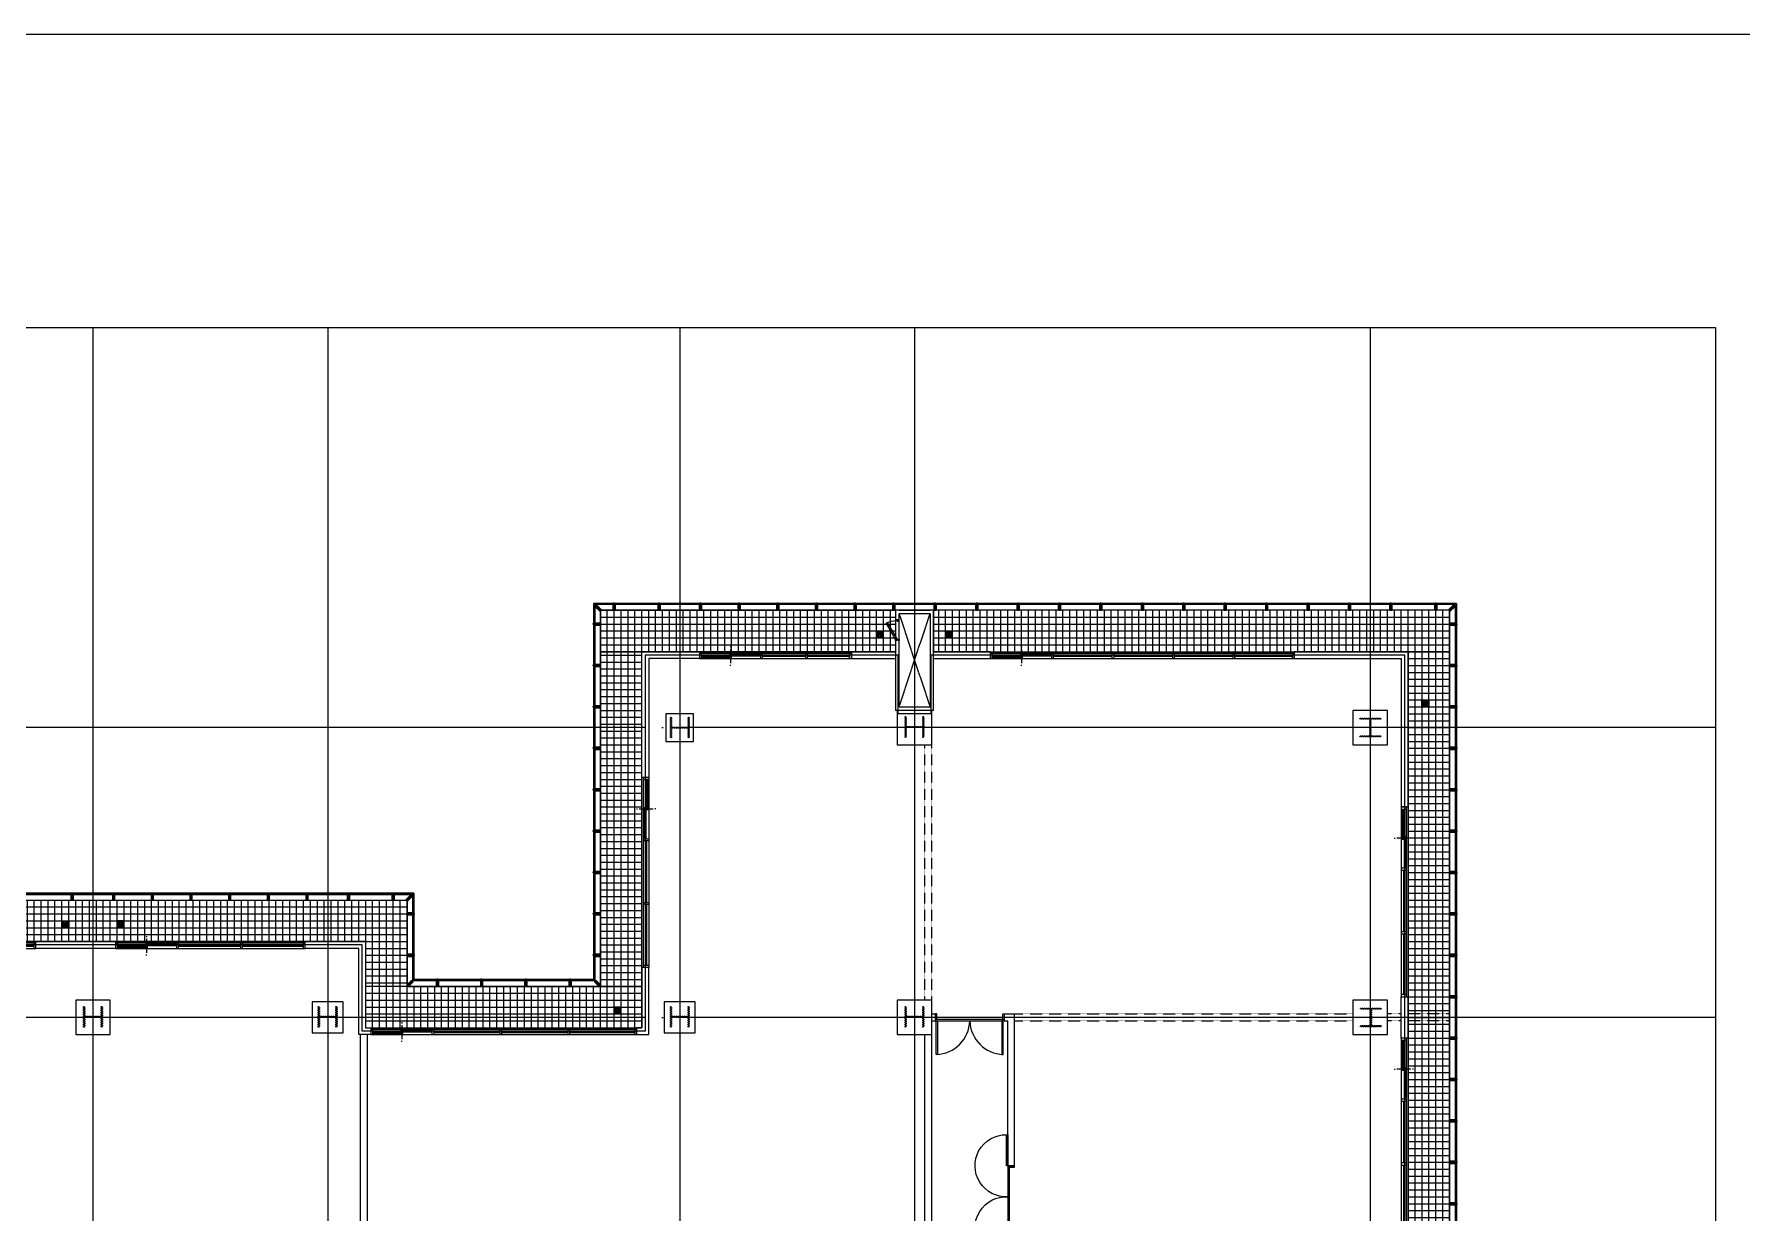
# Model space of a CAD drawing. Header units: millimetres. Extents: x 0 to 252000, y 0 to 178200.
# Drawn here: x 175482 to 224951, y 101738 to 135903 of the extents above; entities that cross this region are included whole.
import ezdxf

# ---------------------------------------------------------------- set-up
doc = ezdxf.new("R2010")
doc.units = ezdxf.units.MM
for name, pattern in [('CEN', [62, 60, -1, 0, -1]), ('CONTINOUS', [0]), ('HID', [3.2, 2, -1.2]), ('HIDDEN', [2, 1, -1])]:
    doc.linetypes.add(name, pattern=pattern)
doc.layers.get('Defpoints').update_dxf_attribs({"color": 181})
for name, color, linetype in [('000_SRC', 7, 'HIDDEN'), ('01 CEN', 1, 'CEN'), ('02 COL', 2, 'Continuous'), ('04.Hat', 5, 'Continuous'), ('06 DOOR', 6, 'Continuous'), ('08 FURN', 8, 'HIDDEN'), ('A-공장전용', 3, 'Continuous'), ('DOOR', 4, 'Continuous'), ('E1', 5, 'Continuous'), ('ele-w', 4, 'Continuous'), ('GLAZ-BAR', 7, 'Continuous'), ('HAT', 5, 'Continuous'), ('HID', 4, 'HID'), ('S- 주동 코어', 7, 'CONTINOUS'), ('VOID', 8, 'CEN'), ('Wall-P', 4, 'Continuous'), ('WID', 4, 'Continuous'), ('WID-F', 4, 'Continuous'), ('WIN', 9, 'Continuous'), ('win5', 5, 'Continuous'), ('면적(yoon)', 90, 'Continuous')]:
    doc.layers.add(name, color=color, linetype=linetype)

# ---------------------------------------------------------------- blocks, each defined once
blk = doc.blocks.new('A$C716E1D6D')
at = {"layer": 'WID', "color": 8}
for p, q in [((900, 200), (2700, 200)), ((930, 155), (2670, 155))]:
    blk.add_line(p, q, dxfattribs=at)
at = {"layer": 'WID', "color": 6}
for points in [[(0, 200), (900, 200), (900, 240), (0, 240)], [(900, 200), (930, 200), (930, 155), (945, 155), (945, 0), (900, 0)], [(2700, 200), (2670, 200), (2670, 155), (2655, 155), (2655, 0), (2700, 0)], [(3600, 200), (2700, 200), (2700, 240), (3600, 240)]]:
    blk.add_lwpolyline(points, close=True, dxfattribs=at)
at = {"layer": 'WID', "color": 5}
for centre, start, end in [((901, 247), 357.0179, 180.436), ((2699, 247), 359.564, 182.9821)]:
    blk.add_arc(centre, 901, start, end, dxfattribs=at)
blk = doc.blocks.new('SWD1800_W200')
at = {"layer": 'WID', "color": 8}
blk.add_line((-300, 200), (2100, 200), dxfattribs=at)
at = {"layer": '면적(yoon)'}
blk.add_blockref('A$C716E1D6D', (-900, 0), dxfattribs=at)
blk = doc.blocks.new('SRC^^')
at = {"layer": '000_SRC'}
for points in [[(3754990, -6957081), (3755022, -6957081), (3755022, -6957367), (3755501, -6957367), (3755501, -6957081), (3755533, -6957081), (3755533, -6957685), (3755501, -6957685), (3755501, -6957399), (3755022, -6957399), (3755022, -6957685), (3754990, -6957685)], [(3761790, -6957065), (3761822, -6957065), (3761822, -6957351), (3762301, -6957351), (3762301, -6957065), (3762333, -6957065), (3762333, -6957669), (3762301, -6957669), (3762301, -6957383), (3761822, -6957383), (3761822, -6957669), (3761790, -6957669)], [(3774960, -6957655), (3774960, -6957623), (3775246, -6957623), (3775246, -6957144), (3774960, -6957144), (3774960, -6957112), (3775564, -6957112), (3775564, -6957144), (3775278, -6957144), (3775278, -6957623), (3775564, -6957623), (3775564, -6957655)], [(3737990, -6965465), (3738022, -6965465), (3738022, -6965751), (3738501, -6965751), (3738501, -6965465), (3738533, -6965465), (3738533, -6966069), (3738501, -6966069), (3738501, -6965783), (3738022, -6965783), (3738022, -6966069), (3737990, -6966069)], [(3744790, -6965465), (3744822, -6965465), (3744822, -6965751), (3745301, -6965751), (3745301, -6965465), (3745333, -6965465), (3745333, -6966069), (3745301, -6966069), (3745301, -6965783), (3744822, -6965783), (3744822, -6966069), (3744790, -6966069)], [(3754990, -6965465), (3755022, -6965465), (3755022, -6965751), (3755501, -6965751), (3755501, -6965465), (3755533, -6965465), (3755533, -6966069), (3755501, -6966069), (3755501, -6965783), (3755022, -6965783), (3755022, -6966069), (3754990, -6966069)], [(3761790, -6965465), (3761822, -6965465), (3761822, -6965751), (3762301, -6965751), (3762301, -6965465), (3762333, -6965465), (3762333, -6966069), (3762301, -6966069), (3762301, -6965783), (3761822, -6965783), (3761822, -6966069), (3761790, -6966069)], [(3774976, -6966055), (3774976, -6966023), (3775262, -6966023), (3775262, -6965544), (3774976, -6965544), (3774976, -6965512), (3775580, -6965512), (3775580, -6965544), (3775294, -6965544), (3775294, -6966023), (3775580, -6966023), (3775580, -6966055)]]:
    blk.add_hatch(color=7, dxfattribs=at).paths.add_polyline_path(points)
for p, q in [((3738262, -6965803), (3738262, -6965763)), ((3745062, -6965803), (3745062, -6965763)), ((3755262, -6965803), (3755262, -6965763))]:
    blk.add_line(p, q, dxfattribs=at)
for points in [[(3754990, -6957081), (3755022, -6957081), (3755022, -6957367), (3755501, -6957367), (3755501, -6957081), (3755533, -6957081), (3755533, -6957685), (3755501, -6957685), (3755501, -6957399), (3755022, -6957399), (3755022, -6957685), (3754990, -6957685), (3754990, -6957081)], [(3761790, -6957065), (3761822, -6957065), (3761822, -6957351), (3762301, -6957351), (3762301, -6957065), (3762333, -6957065), (3762333, -6957669), (3762301, -6957669), (3762301, -6957383), (3761822, -6957383), (3761822, -6957669), (3761790, -6957669), (3761790, -6957065)], [(3774960, -6957655), (3774960, -6957623), (3775246, -6957623), (3775246, -6957144), (3774960, -6957144), (3774960, -6957112), (3775564, -6957112), (3775564, -6957144), (3775278, -6957144), (3775278, -6957623), (3775564, -6957623), (3775564, -6957655), (3774960, -6957655)], [(3737990, -6965465), (3738022, -6965465), (3738022, -6965751), (3738501, -6965751), (3738501, -6965465), (3738533, -6965465), (3738533, -6966069), (3738501, -6966069), (3738501, -6965783), (3738022, -6965783), (3738022, -6966069), (3737990, -6966069), (3737990, -6965465)], [(3744790, -6965465), (3744822, -6965465), (3744822, -6965751), (3745301, -6965751), (3745301, -6965465), (3745333, -6965465), (3745333, -6966069), (3745301, -6966069), (3745301, -6965783), (3744822, -6965783), (3744822, -6966069), (3744790, -6966069), (3744790, -6965465)], [(3754990, -6965465), (3755022, -6965465), (3755022, -6965751), (3755501, -6965751), (3755501, -6965465), (3755533, -6965465), (3755533, -6966069), (3755501, -6966069), (3755501, -6965783), (3755022, -6965783), (3755022, -6966069), (3754990, -6966069), (3754990, -6965465)], [(3761790, -6965465), (3761822, -6965465), (3761822, -6965751), (3762301, -6965751), (3762301, -6965465), (3762333, -6965465), (3762333, -6966069), (3762301, -6966069), (3762301, -6965783), (3761822, -6965783), (3761822, -6966069), (3761790, -6966069), (3761790, -6965465)], [(3774976, -6966055), (3774976, -6966023), (3775262, -6966023), (3775262, -6965544), (3774976, -6965544), (3774976, -6965512), (3775580, -6965512), (3775580, -6965544), (3775294, -6965544), (3775294, -6966023), (3775580, -6966023), (3775580, -6966055), (3774976, -6966055)]]:
    blk.add_lwpolyline(points, dxfattribs=at)
blk = doc.blocks.new('13F-SRC3')
at = {"layer": '02 COL', "color": 0}
blk.add_lwpolyline([(500, 500), (-500, 500), (-500, -500), (500, -500)], close=True, dxfattribs=at)
blk = doc.blocks.new('13F-SRC5')
at = {"layer": '02 COL', "color": 0}
blk.add_lwpolyline([(450, 450), (-450, 450), (-450, -450), (450, -450)], close=True, dxfattribs=at)
blk = doc.blocks.new('13F-SRC2')
at = {"layer": '02 COL', "color": 0}
blk.add_lwpolyline([(500, 500), (-500, 500), (-500, -500), (500, -500)], close=True, dxfattribs=at)
blk = doc.blocks.new('13F-SRC4')
at = {"layer": '02 COL'}
blk.add_lwpolyline([(400, 400), (-400, 400), (-400, -400), (400, -400)], close=True, dxfattribs=at)
blk = doc.blocks.new('13F-SRC1')
at = {"layer": '02 COL'}
blk.add_lwpolyline([(500, 500), (-500, 500), (-500, -500), (500, -500)], close=True, dxfattribs=at)
blk = doc.blocks.new('13F-SRC1A')
at = {"layer": '02 COL', "color": 0}
blk.add_lwpolyline([(500, 500), (-500, 500), (-500, -500), (500, -500)], close=True, dxfattribs=at)
blk = doc.blocks.new('AWB-3')
at = {"layer": 'WID'}
for points in [[(-37, -77), (-39, -79), (-38, -80), (-34, -76), (-53, -58, -0.414214), (-53, -55), (-31, -33, 0.414214), (-31, -31, 0.414214), (-33, -31), (-55, -53, -0.414214), (-58, -53), (-76, -34), (-193, -151), (-151, -193), (-149, -192), (-154, -186), (-154, -184), (-157, -184), (-163, -177, -0.414214), (-163, -176), (-158, -171, 0.414214), (-158, -170), (-161, -167), (-162, -168), (-161, -170), (-166, -175), (-175, -166), (-170, -161), (-168, -162), (-167, -161), (-170, -158, 0.414214), (-171, -158), (-176, -163, -0.414214), (-177, -163), (-189, -151, -0.414214), (-189, -150), (-77, -37, -0.414214), (-76, -37), (-64, -49, -0.414214), (-64, -51), (-71, -58, 0.414214), (-71, -60), (-68, -62), (-67, -61), (-69, -59), (-61, -52), (-52, -61), (-59, -69), (-61, -67), (-62, -68), (-60, -71, 0.414214), (-58, -71), (-51, -64, -0.414214), (-49, -64), (-43, -70, -0.414214), (-43, -71), (-45, -73), (-45, -75), (-43, -75), (-41, -73, -0.414214), (-40, -73), (-37, -76, -0.414214)], [(-149, -192), (-38, -80), (-43, -75), (-45, -75), (-45, -73), (-55, -68), (-57, -70, 0.414214), (-57, -71, 0.414214), (-56, -71), (-55, -69), (-46, -73), (-46, -76), (-43, -76), (-40, -79, -0.414214), (-40, -80), (-149, -189, -0.414214), (-150, -189), (-153, -186), (-153, -183), (-156, -183), (-160, -175), (-159, -173, 0.414214), (-159, -173), (-159, -173, 0.414214), (-159, -173), (-161, -174), (-157, -184), (-154, -184), (-154, -186)]]:
    blk.add_lwpolyline(points, format="xyb", close=True, dxfattribs=at)
blk.add_lwpolyline([(-76, -34), (-193, -151), (-151, -193), (-34, -76)], dxfattribs=at)
at = {"layer": 'WIN', "color": 8}
for p, q in [((-180, -180), (-13, -13)), ((-53, -25), (-48, -21)), ((-45, -33), (-53, -25)), ((-35, -33), (-53, -42)), ((-53, -41), (-52, -41)), ((-52, -25), (-48, -21)), ((-50, -27), (-52, -25)), ((-52, -41), (-45, -34)), ((-50, -23), (-50, -23)), ((-50, -27), (-47, -28)), ((-50, -27), (-47, -28)), ((-47, -23), (-48, -21)), ((-41, -29), (-48, -21)), ((-48, -46), (-39, -29)), ((-47, -23), (-46, -26)), ((-47, -28), (-45, -26)), ((-47, -28), (-46, -26)), ((-46, -23), (-45, -26)), ((-46, -48), (-29, -39)), ((-45, -34), (-45, -33)), ((-33, -35), (-42, -53)), ((-41, -29), (-39, -29)), ((-41, -52), (-34, -45)), ((-41, -53), (-41, -52)), ((-39, -29), (-36, -26)), ((-36, -24), (-36, -26)), ((-34, -45), (-33, -45)), ((-33, -45), (-25, -53)), ((-29, -39), (-26, -36)), ((-29, -41), (-29, -39)), ((-29, -41), (-21, -48)), ((-28, -47), (-26, -45)), ((-28, -47), (-26, -46)), ((-27, -50), (-28, -47)), ((-27, -50), (-28, -47)), ((-27, -50), (-25, -52)), ((-24, -36), (-26, -36)), ((-23, -46), (-26, -45)), ((-23, -47), (-26, -46)), ((-25, -52), (-21, -48)), ((-25, -53), (-21, -48)), ((-23, -47), (-21, -48)), ((-23, -50), (-23, -50))]:
    blk.add_line(p, q, dxfattribs=at)
at = {"layer": 'WIN'}
for p, q in [((-53, -41), (-64, -31)), ((-36, -24), (-47, -14)), ((-41, -53), (-31, -64)), ((-24, -36), (-14, -47))]:
    blk.add_line(p, q, dxfattribs=at)
at = {"layer": 'WIN', "color": 8}
for points in [[(-64, -31), (-71, -39), (-61, -49), (-53, -41)], [(-48, -46), (-35, -33), (-39, -29), (-53, -42)], [(-31, -64), (-39, -71), (-49, -61), (-41, -53)], [(-46, -48), (-33, -35), (-29, -39), (-42, -53)]]:
    blk.add_lwpolyline(points, close=True, dxfattribs=at)
for centre, radius, start, end in [((-87, -19), 18.5, 305.9828, 340.9839), ((-37, -37), 8.5, 106.9275, 163.0725), ((-5, -5), 36.6, 211.5803, 238.4197), ((-37, -37), 8.5, 286.9275, 343.0725), ((-19, -87), 18.5, 109.0161, 144.0172)]:
    blk.add_arc(centre, radius, start, end, dxfattribs=at)
blk = doc.blocks.new('AWB-1')
at = {"layer": 'WID'}
for points in [[(-28, 38), (-28, 40), (-30, 40), (-30, 35), (-4, 35, -0.414214), (-2, 33), (-2, 2, 0.414214), (0, 1, 0.414214), (2, 2), (2, 33, -0.414214), (4, 35), (30, 35), (30, 200), (-30, 200), (-30, 198), (-23, 198), (-21, 196), (-20, 198), (-10, 198, -0.414214), (-9, 197), (-9, 190, 0.414214), (-8, 189), (-4, 189), (-4, 191), (-7, 191), (-7, 198), (7, 198), (7, 191), (4, 191), (4, 189), (8, 189, 0.414214), (9, 190), (9, 197, -0.414214), (10, 198), (27, 198, -0.414214), (28, 197), (28, 38, -0.414214), (27, 37), (10, 37, -0.414214), (9, 38), (9, 49, 0.414214), (8, 50), (4, 50), (4, 48), (7, 48), (7, 37), (-7, 37), (-7, 48), (-4, 48), (-4, 50), (-8, 50, 0.414214), (-9, 49), (-9, 38, -0.414214), (-10, 37), (-19, 37, -0.414214), (-20, 38), (-20, 40), (-21, 42), (-23, 40), (-23, 38, -0.414214), (-24, 37), (-27, 37, -0.414214)], [(-30, 198), (-30, 40), (-23, 40), (-21, 42), (-20, 40), (-10, 44), (-10, 47, 0.414214), (-10, 47, 0.414214), (-11, 47), (-11, 45), (-19, 42), (-21, 43), (-23, 41), (-28, 41, -0.414214), (-29, 42), (-29, 196, -0.414214), (-28, 197), (-23, 197), (-21, 195), (-19, 197), (-11, 194), (-11, 192, 0.414214), (-10, 191), (-10, 191, 0.414214), (-10, 192), (-10, 194), (-20, 198), (-21, 196), (-23, 198)]]:
    blk.add_lwpolyline(points, format="xyb", close=True, dxfattribs=at)
blk.add_lwpolyline([(30, 35), (30, 200), (-30, 200), (-30, 35)], dxfattribs=at)
at = {"layer": 'WIN'}
for p, q in [((-8, 24), (-23, 24)), ((8, 24), (23, 24)), ((-8, 0), (-23, 0)), ((8, 0), (23, 0))]:
    blk.add_line(p, q, dxfattribs=at)
at = {"layer": 'WIN', "color": 8}
for p, q in [((-20, 12), (-20, 6)), ((-8, 12), (-20, 12)), ((-20, 9), (-19, 9)), ((-8, 6), (-20, 6)), ((-17, 11), (-19, 11)), ((-19, 11), (-19, 6)), ((-17, 6), (-19, 6)), ((-17, 11), (-14, 10)), ((-17, 6), (-14, 8)), ((-16, 12), (-14, 10)), ((-16, 6), (-14, 7)), ((-14, 10), (-14, 7)), ((-14, 10), (-14, 8)), ((-8, 24), (-8, 23)), ((-2, 24), (-8, 5)), ((-8, 23), (-8, 13)), ((-8, 13), (-8, 12)), ((-8, 6), (-8, 5)), ((-8, 5), (-8, 1)), ((-8, 0), (-8, 1)), ((-2, 5), (-8, 24)), ((0, 211), (0, -24)), ((2, 5), (7, 24)), ((2, 24), (7, 5)), ((8, 24), (7, 23)), ((7, 23), (7, 13)), ((7, 13), (8, 12)), ((8, 12), (20, 12)), ((8, 6), (7, 5)), ((8, 6), (20, 6)), ((7, 5), (7, 1)), ((8, 0), (7, 1)), ((16, 12), (14, 10)), ((17, 11), (14, 10)), ((14, 10), (14, 7)), ((14, 10), (14, 8)), ((17, 6), (14, 8)), ((16, 6), (14, 7)), ((17, 11), (19, 11)), ((17, 6), (19, 6)), ((19, 11), (19, 6)), ((20, 9), (19, 9)), ((20, 12), (20, 6))]:
    blk.add_line(p, q, dxfattribs=at)
for points in [[(-23, 24), (-23, 35), (-8, 35), (-8, 24)], [(-2, 24), (-2, 5), (-8, 5), (-8, 24)], [(2, 24), (2, 5), (7, 5), (7, 24)], [(23, 24), (23, 35), (8, 35), (8, 24)]]:
    blk.add_lwpolyline(points, close=True, dxfattribs=at)
for centre, radius, start, end in [((-48, 32), 18.5, 334.0161, 9.0172), ((0, 9), 8.5, 151.9275, 208.0725), ((0, -36), 36.6, 76.5803, 103.4197), ((0, 9), 8.5, 331.9275, 28.0725), ((48, 32), 18.5, 170.9828, 205.9839)]:
    blk.add_arc(centre, radius, start, end, dxfattribs=at)
blk = doc.blocks.new('AWB-2')
at = {"layer": 'WID'}
for points in [[(66, 105), (67, 107), (66, 108), (62, 105), (81, 86, -0.414214), (81, 83), (59, 61, 0.414214), (59, 59, 0.414214), (61, 59), (83, 81, -0.414214), (86, 81), (105, 62), (221, 179), (179, 221), (177, 220), (183, 214), (183, 212), (185, 212), (192, 206, -0.414214), (192, 204), (187, 199, 0.414214), (187, 198), (189, 195), (191, 197), (189, 198), (194, 203), (203, 194), (198, 189), (197, 191), (195, 189), (198, 187, 0.414214), (199, 187), (204, 192, -0.414214), (206, 192), (218, 179, -0.414214), (218, 178), (105, 66, -0.414214), (104, 66), (92, 78, -0.414214), (92, 79), (99, 87, 0.414214), (99, 88), (97, 91), (95, 89), (97, 87), (90, 80), (80, 90), (87, 97), (89, 95), (91, 97), (88, 99, 0.414214), (87, 99), (79, 92, -0.414214), (78, 92), (72, 98, -0.414214), (72, 99), (73, 101), (73, 103), (71, 103), (70, 101, -0.414214), (68, 101), (66, 104, -0.414214)], [(177, 220), (66, 108), (71, 103), (73, 103), (73, 101), (83, 97), (85, 98, 0.414214), (85, 99, 0.414214), (84, 99), (83, 98), (74, 102), (74, 104), (72, 104), (68, 108, -0.414214), (68, 108), (177, 218, -0.414214), (178, 218), (182, 214), (182, 211), (184, 211), (188, 203), (187, 202, 0.414214), (187, 201), (187, 201, 0.414214), (188, 201), (189, 203), (185, 212), (183, 212), (183, 214)]]:
    blk.add_lwpolyline(points, format="xyb", close=True, dxfattribs=at)
blk.add_lwpolyline([(105, 62), (221, 179), (179, 221), (62, 105)], dxfattribs=at)
at = {"layer": 'WIN', "color": 8}
for p, q in [((208, 208), (41, 41)), ((53, 81), (49, 77)), ((57, 69), (49, 77)), ((53, 80), (50, 77)), ((51, 75), (50, 77)), ((51, 79), (52, 78)), ((51, 75), (54, 74)), ((51, 74), (54, 73)), ((61, 73), (53, 81)), ((55, 78), (53, 80)), ((53, 65), (54, 65)), ((56, 76), (54, 73)), ((56, 76), (54, 74)), ((57, 67), (54, 65)), ((55, 79), (56, 76)), ((55, 78), (56, 76)), ((74, 77), (57, 67)), ((57, 69), (57, 67)), ((61, 63), (70, 81)), ((62, 73), (61, 73)), ((70, 80), (62, 73)), ((63, 61), (81, 70)), ((67, 57), (65, 54)), ((65, 53), (65, 54)), ((77, 74), (67, 57)), ((69, 57), (67, 57)), ((69, 57), (77, 49)), ((70, 82), (70, 80)), ((80, 70), (73, 62)), ((73, 62), (73, 61)), ((73, 61), (81, 53)), ((76, 56), (73, 54)), ((74, 51), (73, 54)), ((76, 56), (74, 54)), ((75, 51), (74, 54)), ((75, 51), (77, 50)), ((79, 55), (76, 56)), ((78, 55), (76, 56)), ((80, 53), (77, 50)), ((81, 53), (77, 49)), ((78, 55), (80, 53)), ((79, 51), (78, 52)), ((82, 70), (80, 70))]:
    blk.add_line(p, q, dxfattribs=at)
at = {"layer": 'WIN'}
for p, q in [((53, 65), (42, 75)), ((70, 82), (59, 92)), ((65, 53), (75, 42)), ((82, 70), (92, 59))]:
    blk.add_line(p, q, dxfattribs=at)
at = {"layer": 'WIN', "color": 8}
for points in [[(75, 77), (61, 63), (57, 67), (70, 81)], [(59, 92), (67, 100), (77, 89), (70, 82)], [(77, 75), (63, 61), (67, 57), (81, 70)], [(92, 59), (100, 67), (89, 77), (82, 70)]]:
    blk.add_lwpolyline(points, close=True, dxfattribs=at)
for centre, radius, start, end in [((47, 115), 18.5, 289.0161, 324.0172), ((33, 33), 36.6, 31.5803, 58.4197), ((65, 65), 8.5, 106.9275, 163.0725), ((65, 65), 8.5, 286.9275, 343.0725), ((115, 47), 18.5, 125.9828, 160.9839)]:
    blk.add_arc(centre, radius, start, end, dxfattribs=at)
blk = doc.blocks.new('A$C513D03CD')
at = {"layer": 'GLAZ-BAR'}
for p, q in [((0, 566), (0, 536)), ((0, 80), (0, 486)), ((0, 0), (0, 30))]:
    blk.add_line(p, q, dxfattribs=at)
blk = doc.blocks.new('AD-5500')
at = {"layer": 'WID', "color": 9}
for p, q in [((5440, 150), (60, 150)), ((60, 0), (5440, 0))]:
    blk.add_line(p, q, dxfattribs=at)
at = {"layer": 'WID'}
for p, q in [((60, 70), (870, 70)), ((60, 43), (870, 43)), ((60, 27), (870, 27)), ((930, 80), (870, 80)), ((930, 70), (870, 70)), ((930, 123), (1770, 123)), ((930, 107), (1770, 107)), ((930, 80), (1770, 80)), ((1830, 83), (3620, 83)), ((1830, 67), (3620, 67)), ((3680, 83), (5440, 83)), ((3680, 67), (5440, 67))]:
    blk.add_line(p, q, dxfattribs=at)
for points in [[(0, 0), (60, 0), (60, 150), (0, 150)], [(1770, 0), (1830, 0), (1830, 150), (1770, 150)], [(3620, 0), (3680, 0), (3680, 150), (3620, 150)], [(5440, 0), (5500, 0), (5500, 150), (5440, 150)]]:
    blk.add_lwpolyline(points, close=True, dxfattribs=at)
for points in [[(930, 80), (930, 150), (870, 150), (870, 80)], [(870, 70), (870, 0), (930, 0), (930, 70)]]:
    blk.add_lwpolyline(points, dxfattribs=at)
at = {"layer": 'GLAZ-BAR', "rotation": 180}
blk.add_blockref('A$C513D03CD', (900, 358), dxfattribs=at)
blk = doc.blocks.new('AD-7700')
at = {"layer": 'WID', "color": 9}
for p, q in [((7640, 150), (60, 150)), ((60, 0), (7640, 0))]:
    blk.add_line(p, q, dxfattribs=at)
at = {"layer": 'WID'}
for p, q in [((60, 70), (870, 70)), ((60, 43), (870, 43)), ((60, 27), (870, 27)), ((930, 80), (870, 80)), ((930, 70), (870, 70)), ((930, 123), (1770, 123)), ((930, 107), (1770, 107)), ((930, 80), (1770, 80)), ((1830, 83), (3737, 83)), ((1830, 67), (3737, 67)), ((3797, 83), (5703, 83)), ((3797, 67), (5703, 67)), ((5763, 83), (7640, 83)), ((5763, 67), (7640, 67))]:
    blk.add_line(p, q, dxfattribs=at)
for points in [[(0, 0), (60, 0), (60, 150), (0, 150)], [(1770, 0), (1830, 0), (1830, 150), (1770, 150)], [(3737, 0), (3797, 0), (3797, 150), (3737, 150)], [(5703, 0), (5763, 0), (5763, 150), (5703, 150)], [(7640, 0), (7700, 0), (7700, 150), (7640, 150)]]:
    blk.add_lwpolyline(points, close=True, dxfattribs=at)
for points in [[(930, 80), (930, 150), (870, 150), (870, 80)], [(870, 70), (870, 0), (930, 0), (930, 70)]]:
    blk.add_lwpolyline(points, dxfattribs=at)
at = {"layer": 'GLAZ-BAR', "rotation": 180}
blk.add_blockref('A$C513D03CD', (900, 358), dxfattribs=at)
blk = doc.blocks.new('AD-4400')
at = {"layer": 'WID', "color": 9}
for p, q in [((4340, 150), (60, 150)), ((60, 0), (4340, 0))]:
    blk.add_line(p, q, dxfattribs=at)
at = {"layer": 'WID'}
for p, q in [((60, 70), (870, 70)), ((60, 43), (870, 43)), ((60, 27), (870, 27)), ((930, 80), (870, 80)), ((930, 70), (870, 70)), ((930, 123), (1770, 123)), ((930, 107), (1770, 107)), ((930, 80), (1770, 80)), ((1830, 83), (3070, 83)), ((1830, 67), (3070, 67)), ((3130, 83), (4340, 83)), ((3130, 67), (4340, 67))]:
    blk.add_line(p, q, dxfattribs=at)
for points in [[(0, 0), (60, 0), (60, 150), (0, 150)], [(1770, 0), (1830, 0), (1830, 150), (1770, 150)], [(3070, 0), (3130, 0), (3130, 150), (3070, 150)], [(4340, 0), (4400, 0), (4400, 150), (4340, 150)]]:
    blk.add_lwpolyline(points, close=True, dxfattribs=at)
for points in [[(930, 80), (930, 150), (870, 150), (870, 80)], [(870, 70), (870, 0), (930, 0), (930, 70)]]:
    blk.add_lwpolyline(points, dxfattribs=at)
at = {"layer": 'GLAZ-BAR', "rotation": 180}
blk.add_blockref('A$C513D03CD', (900, 358), dxfattribs=at)
blk = doc.blocks.new('AD-8800')
at = {"layer": 'WID', "color": 9}
for p, q in [((8740, 150), (60, 150)), ((60, 0), (8740, 0))]:
    blk.add_line(p, q, dxfattribs=at)
at = {"layer": 'WID'}
for p, q in [((60, 70), (870, 70)), ((60, 43), (870, 43)), ((60, 27), (870, 27)), ((930, 80), (870, 80)), ((930, 70), (870, 70)), ((930, 123), (1770, 123)), ((930, 107), (1770, 107)), ((930, 80), (1770, 80)), ((1830, 83), (3520, 83)), ((1830, 67), (3520, 67)), ((3580, 83), (5270, 83)), ((3580, 67), (5270, 67)), ((5330, 83), (7020, 83)), ((5330, 67), (7020, 67)), ((7080, 83), (8740, 83)), ((7080, 67), (8740, 67))]:
    blk.add_line(p, q, dxfattribs=at)
for points in [[(0, 0), (60, 0), (60, 150), (0, 150)], [(1770, 0), (1830, 0), (1830, 150), (1770, 150)], [(3520, 0), (3580, 0), (3580, 150), (3520, 150)], [(5270, 0), (5330, 0), (5330, 150), (5270, 150)], [(7020, 0), (7080, 0), (7080, 150), (7020, 150)], [(8740, 0), (8800, 0), (8800, 150), (8740, 150)]]:
    blk.add_lwpolyline(points, close=True, dxfattribs=at)
for points in [[(930, 80), (930, 150), (870, 150), (870, 80)], [(870, 70), (870, 0), (930, 0), (930, 70)]]:
    blk.add_lwpolyline(points, dxfattribs=at)
at = {"layer": 'GLAZ-BAR', "rotation": 180}
blk.add_blockref('A$C513D03CD', (900, 358), dxfattribs=at)
blk = doc.blocks.new('AD17')
at = {"layer": 'Wall-P'}
for points in [[(29100, 2200), (30770, 2200), (30770, 2000), (29300, 2000), (29300, -1450), (29100, -1450), (29100, 2200)], [(35170, 2200), (35170, 2000), (36450, 2000)], [(36450, 2200), (35170, 2200)], [(37550, 2000), (39200, 2000), (39200, 2200), (37550, 2200)], [(48000, 2200), (48000, 2000), (51100, 2000), (51100, -2300), (51300, -2300), (51300, 2200), (48000, 2200)], [(21100, -8700), (21250, -8700), (21250, -8900), (20900, -8900), (20900, -6400), (19350, -6400), (19350, -6200), (21100, -6200), (21100, -8700)]]:
    blk.add_lwpolyline(points, dxfattribs=at)
for points in [[(11550, -6200), (13850, -6200), (13850, -6400), (11550, -6400)], [(28950, -8900), (29300, -8900), (29300, -6950), (29100, -6950), (29100, -8700), (28950, -8700), (28950, -8900)], [(51300, -9000), (51100, -9000), (51100, -7800), (51300, -7800)]]:
    blk.add_lwpolyline(points, close=True, dxfattribs=at)
blk = doc.blocks.new('AD-9900')
at = {"layer": 'WID', "color": 9}
for p, q in [((-60, 0), (-9840, 0)), ((-9840, -150), (-60, -150))]:
    blk.add_line(p, q, dxfattribs=at)
at = {"layer": 'WID'}
for p, q in [((-7905, -67), (-9840, -67)), ((-7905, -83), (-9840, -83)), ((-5880, -67), (-7845, -67)), ((-5880, -83), (-7845, -83)), ((-3855, -67), (-5820, -67)), ((-3855, -83), (-5820, -83)), ((-1830, -67), (-3795, -67)), ((-1830, -83), (-3795, -83)), ((-930, -80), (-1770, -80)), ((-930, -107), (-1770, -107)), ((-930, -123), (-1770, -123)), ((-930, -70), (-870, -70)), ((-930, -80), (-870, -80)), ((-60, -27), (-870, -27)), ((-60, -43), (-870, -43)), ((-60, -70), (-870, -70))]:
    blk.add_line(p, q, dxfattribs=at)
for points in [[(-9840, 0), (-9900, 0), (-9900, -150), (-9840, -150)], [(-7845, 0), (-7905, 0), (-7905, -150), (-7845, -150)], [(-5820, 0), (-5880, 0), (-5880, -150), (-5820, -150)], [(-3795, 0), (-3855, 0), (-3855, -150), (-3795, -150)], [(-1770, 0), (-1830, 0), (-1830, -150), (-1770, -150)], [(0, 0), (-60, 0), (-60, -150), (0, -150)]]:
    blk.add_lwpolyline(points, close=True, dxfattribs=at)
for points in [[(-870, -70), (-870, 0), (-930, 0), (-930, -70)], [(-930, -80), (-930, -150), (-870, -150), (-870, -80)]]:
    blk.add_lwpolyline(points, dxfattribs=at)
at = {"layer": 'GLAZ-BAR'}
blk.add_blockref('A$C513D03CD', (-900, -358), dxfattribs=at)
blk = doc.blocks.new('SD600_W120')
at = {"layer": 'DOOR'}
for p, q in [((-600, 100), (0, 100)), ((0, 0), (-600, 0))]:
    blk.add_line(p, q, dxfattribs=at)
at = {"layer": 'DOOR', "color": 6}
for points in [[(-600, 100), (-575, 100), (-575, 57), (-560, 57), (-560, 30), (-575, 0), (-600, 0)], [(0, 100), (-25, 100), (-25, 57), (-40, 57), (-40, 30), (-25, 0), (0, 0)]]:
    blk.add_lwpolyline(points, close=True, dxfattribs=at)
at = {"layer": 'DOOR'}
blk.add_lwpolyline([(-25, 100), (-500, 374), (-520, 340), (-45, 65)], close=True, dxfattribs=at)
blk.add_arc((-25, 100), 550, 154.1706, 180, dxfattribs=at)
blk = doc.blocks.new('2')
at = {"layer": 'VOID'}
for p, q in [((208033, 86679), (208933, 89379)), ((208033, 89379), (208933, 86679))]:
    blk.add_line(p, q, dxfattribs=at)
at = {"layer": 'Wall-P'}
for p, q in [((209033, 86579), (207933, 86579)), ((208033, 86679), (208933, 86679))]:
    blk.add_line(p, q, dxfattribs=at)
for points in [[(208033, 89479), (208033, 89479), (207933, 89479), (207933, 89204), (208033, 89204), (208033, 89379)], [(208033, 89479), (208933, 89479)], [(208933, 89379), (208033, 89379)], [(209033, 86579), (209033, 89479), (208933, 89479)], [(208933, 89379), (208933, 86679)], [(208033, 86679), (208033, 88604), (207933, 88604), (207933, 86579)]]:
    blk.add_lwpolyline(points, dxfattribs=at)
at = {"layer": '04.Hat', "xscale": -1, "rotation": 90}
blk.add_blockref('SD600_W120', (208033, 88604), dxfattribs=at)
blk = doc.blocks.new('XFD')
at = {"layer": 'E1', "color": 5, "linetype": 'Continuous'}
for p, q in [((195, 195), (5, 195)), ((5, 5), (5, 195)), ((195, 5), (5, 5)), ((110, 25), (90, 25)), ((90, 15), (110, 15)), ((195, 195), (195, 5))]:
    blk.add_line(p, q, dxfattribs=at)
for points in [[(60, 185), (40, 185, 1), (40, 175), (60, 175, 1), (60, 185, 1)], [(60, 165), (40, 165, 1), (40, 155), (60, 155, 1), (60, 165, 1)], [(60, 145), (40, 145, 1), (40, 135), (60, 135, 1), (60, 145, 1)], [(60, 125), (40, 125, 1), (40, 115), (60, 115, 1), (60, 125, 1)], [(60, 105), (40, 105, 1), (40, 95), (60, 95, 1), (60, 105, 1)], [(60, 85), (40, 85, 1), (40, 75), (60, 75, 1), (60, 85, 1)], [(60, 65), (40, 65, 1), (40, 55), (60, 55, 1), (60, 65, 1)], [(60, 45), (40, 45, 1), (40, 35), (60, 35, 1), (60, 45, 1)], [(60, 25), (40, 25, 1), (40, 15), (60, 15, 1), (60, 25, 1)], [(110, 185), (90, 185, 1), (90, 175), (110, 175, 1), (110, 185, 1)], [(110, 165), (90, 165, 1), (90, 155), (110, 155, 1), (110, 165, 1)], [(110, 145), (90, 145, 1), (90, 135), (110, 135, 1), (110, 145, 1)], [(110, 125), (90, 125, 1), (90, 115), (110, 115, 1), (110, 125, 1)], [(110, 105), (90, 105, 1), (90, 95), (110, 95, 1), (110, 105, 1)], [(110, 85), (90, 85, 1), (90, 75), (110, 75, 1), (110, 85, 1)], [(110, 65), (90, 65, 1), (90, 55), (110, 55, 1), (110, 65, 1)], [(110, 45), (90, 45, 1), (90, 35), (110, 35, 1), (110, 45, 1)], [(160, 185), (140, 185, 1), (140, 175), (160, 175, 1), (160, 185, 1)], [(160, 165), (140, 165, 1), (140, 155), (160, 155, 1), (160, 165, 1)], [(160, 145), (140, 145, 1), (140, 135), (160, 135, 1), (160, 145, 1)], [(160, 125), (140, 125, 1), (140, 115), (160, 115, 1), (160, 125, 1)], [(160, 105), (140, 105, 1), (140, 95), (160, 95, 1), (160, 105, 1)], [(160, 85), (140, 85, 1), (140, 75), (160, 75, 1), (160, 85, 1)], [(160, 65), (140, 65, 1), (140, 55), (160, 55, 1), (160, 65, 1)], [(160, 45), (140, 45, 1), (140, 35), (160, 35, 1), (160, 45, 1)], [(160, 25), (140, 25, 1), (140, 15), (160, 15, 1), (160, 25, 1)]]:
    blk.add_lwpolyline(points, format="xyb", dxfattribs=at)
for centre, start, end in [((90, 20), 90, 270), ((110, 20), 270, 90)]:
    blk.add_arc(centre, 5, start, end, dxfattribs=at)

msp = doc.modelspace()

# ---------------------------------------------------------------- hatches: boundary and pattern name
at = {"layer": 'HAT'}
h = msp.add_hatch(dxfattribs=at)
h.set_pattern_fill('GRID1010', color=8, scale=2, style=0)
h.set_pattern_definition([(0, (191885.5, 118003.37), (0, 200), []), (90, (191885.5, 118003.37), (-200, 1e-14), [])])
h.paths.add_polyline_path([(191885, 119203), (200435, 119203), (200435, 118003), (191885, 118003)])
h = msp.add_hatch(dxfattribs=at)
h.set_pattern_fill('GRID1010', color=8, scale=2, style=0)
h.set_pattern_definition([(0, (216485.5, 118003.37), (0, 200), []), (90, (216485.5, 118003.37), (-200, 1e-14), [])])
h.paths.add_polyline_path([(216485, 119203), (201535, 119203), (201535, 118003), (216485, 118003)])
h = msp.add_hatch(dxfattribs=at)
h.set_pattern_fill('GRID1010', color=8, scale=2, style=0)
h.set_pattern_definition([(0, (193085.5, 108303.37), (0, 200), []), (90, (193085.5, 108303.37), (-200, 1e-14), [])])
h.paths.add_polyline_path([(191885, 108303), (193085, 108303), (193085, 118003), (191885, 118003)])
h = msp.add_hatch(dxfattribs=at)
h.set_pattern_fill('GRID1010', color=8, scale=2, style=0)
h.set_pattern_definition([(0, (215285.5, 118003.37), (0, 200), []), (90, (215285.5, 118003.37), (-200, 1e-14), [])])
h.paths.add_polyline_path([(215285, 99553), (216485, 99553), (216485, 118003), (215285, 118003)])
h = msp.add_hatch(dxfattribs=at)
h.set_pattern_fill('GRID1010', color=8, scale=2, style=0)
h.set_pattern_definition([(0, (161685.51, 110803.37), (0, 200), []), (90, (161685.51, 110803.37), (-200, 1e-14), [])])
h.paths.add_polyline_path([(185086, 108303), (186286, 108303), (186286, 110803), (161686, 110803), (161686, 99553), (162886, 99553), (162886, 109603), (185086, 109603)])
h = msp.add_hatch(dxfattribs=at)
h.set_pattern_fill('GRID1010', color=8, scale=2, style=0)
h.set_pattern_definition([(0, (185085.5, 107103.37), (0, 200), []), (90, (185085.5, 107103.37), (-200, 1e-14), [])])
h.paths.add_polyline_path([(193085, 108303), (185085, 108303), (185085, 107103), (193085, 107103)])

# ---------------------------------------------------------------- linework, layer by layer
at = {"layer": '01 CEN', "ltscale": 500}
for p, q in [((177185, 127403), (177185, 54603)), ((183985, 127403), (183985, 54603)), ((194185, 127403), (194185, 54603)), ((200985, 127403), (200985, 54603)), ((214185, 127403), (214185, 54603)), ((224185, 115803), (153985, 115803)), ((224185, 107403), (153985, 107403))]:
    msp.add_line(p, q, dxfattribs=at)
at = {"layer": '06 DOOR', "color": 8}
for p, q in [((201615, 107348), (203555, 107348)), ((201655, 107303), (203515, 107303))]:
    msp.add_line(p, q, dxfattribs=at)
at = {"layer": '06 DOOR', "color": 6}
for points in [[(201585, 107303), (201615, 107303), (201615, 107348), (201630, 107348), (201630, 107503), (201585, 107503)], [(203585, 107303), (203555, 107303), (203555, 107348), (203540, 107348), (203540, 107503), (203585, 107503)], [(201615, 106326), (201615, 107303), (201655, 107303), (201655, 106326)], [(203555, 106326), (203555, 107303), (203515, 107303), (203515, 106326)]]:
    msp.add_lwpolyline(points, close=True, dxfattribs=at)
at = {"layer": '06 DOOR', "color": 5}
for centre, start, end in [((201574, 107338), 272.3739, 358.0379), ((203597, 107338), 181.9621, 267.6261)]:
    msp.add_arc(centre, 1013, start, end, dxfattribs=at)
at = {"layer": 'A-공장전용', "color": 21}
for points in [[(215185, 99478), (215185, 117903), (201460, 117903), (201460, 116203), (200510, 116203), (200510, 117903), (193185, 117903), (193185, 107003), (184985, 107003)], [(184985, 107003), (184985, 109503), (162985, 109503)]]:
    msp.add_lwpolyline(points, dxfattribs=at)
at = {"layer": 'Defpoints'}
for points in [[(233275, 46103), (145485, 46103), (145485, 135903), (233275, 135903)], [(191885, 119203), (200435, 119203), (200435, 118003), (191885, 118003)], [(216485, 119203), (201535, 119203), (201535, 118003), (216485, 118003)], [(191885, 108303), (193085, 108303), (193085, 118003), (191885, 118003)], [(215285, 99553), (216485, 99553), (216485, 118003), (215285, 118003)], [(193085, 108303), (185085, 108303), (185085, 107103), (193085, 107103)]]:
    msp.add_lwpolyline(points, close=True, dxfattribs=at)
at = {"layer": 'Defpoints', "color": 11}
msp.add_lwpolyline([(224185, 54603), (153985, 54603), (153985, 127403), (224185, 127403)], close=True, dxfattribs=at)
msp.add_lwpolyline([(161485, 111003), (161485, 61803), (186485, 61803), (186485, 72703), (192285, 72703), (192285, 70803), (216085, 70803), (216085, 81503), (216685, 81503), (216685, 119403), (191685, 119403), (191685, 108503), (186485, 108503), (186485, 111003), (161485, 111003)], dxfattribs=at)
at = {"layer": 'Defpoints'}
msp.add_lwpolyline([(162886, 99553), (161686, 99553), (161686, 110803), (186286, 110803), (186286, 108303), (185086, 108303), (185086, 109603), (162886, 109603), (162886, 99553)], dxfattribs=at)
at = {"layer": 'ele-w'}
for p, q in [((216685, 119403), (191685, 119403)), ((191685, 119403), (191685, 108503)), ((191685, 119403), (191685, 108503)), ((216650, 119368), (191720, 119368)), ((191720, 119368), (191720, 108468)), ((216650, 119368), (216650, 81538)), ((216685, 119403), (216685, 81503)), ((216485, 119203), (191885, 119203)), ((191885, 119203), (191885, 108303)), ((216485, 119203), (216485, 81703)), ((161485, 111003), (186485, 111003)), ((161520, 110968), (186450, 110968)), ((186450, 108468), (186450, 110968)), ((186485, 111003), (186485, 108503)), ((161685, 110803), (186285, 110803)), ((186285, 110803), (186285, 108303)), ((186450, 108468), (191720, 108468)), ((186485, 108503), (191685, 108503)), ((186285, 108303), (191885, 108303))]:
    msp.add_line(p, q, dxfattribs=at)
at = {"layer": 'HID'}
for p, q in [((201285, 107903), (201285, 115278)), ((201485, 107903), (201485, 115278)), ((203885, 107503), (213685, 107503)), ((215085, 107503), (214685, 107503)), ((216485, 107503), (215285, 107503)), ((203885, 107303), (213685, 107303)), ((215085, 107303), (214685, 107303)), ((216485, 107303), (215285, 107303))]:
    msp.add_line(p, q, dxfattribs=at)
at = {"layer": 'Wall-P'}
for p, q in [((201485, 107503), (201585, 107503)), ((203585, 107503), (203885, 107503)), ((203885, 103103), (203885, 107503)), ((184935, 100303), (184935, 106903)), ((185135, 100303), (185135, 106903)), ((201285, 100303), (201285, 106903)), ((201485, 107303), (201585, 107303)), ((201485, 100303), (201485, 106903)), ((203585, 107303), (203685, 107303)), ((203685, 103103), (203685, 107303)), ((203685, 103103), (203885, 103103))]:
    msp.add_line(p, q, dxfattribs=at)
at = {"layer": 'WIN', "linetype": 'Continuous'}
for points in [[(199885, 118603), (199885, 118403), (200085, 118403), (200085, 118603)], [(201885, 118603), (201885, 118403), (202085, 118403), (202085, 118603)], [(215685, 116603), (215885, 116603), (215885, 116403), (215685, 116403)], [(176486, 110203), (176486, 110003), (176286, 110003), (176286, 110203)], [(177885, 110203), (177885, 110003), (178085, 110003), (178085, 110203)], [(192285, 107703), (192285, 107503), (192485, 107503), (192485, 107703)]]:
    msp.add_lwpolyline(points, close=True, dxfattribs=at)

# ---------------------------------------------------------------- block references
at = {"layer": '02 COL'}
for name, p in [('13F-SRC3', (200985, 115803)), ('13F-SRC2', (214185, 115803)), ('13F-SRC4', (194185, 115803)), ('13F-SRC3', (177185, 107403)), ('13F-SRC5', (183985, 107403)), ('13F-SRC5', (194185, 107403)), ('13F-SRC1A', (200985, 107403)), ('13F-SRC1', (214185, 107403))]:
    msp.add_blockref(name, p, dxfattribs=at)
at = {"layer": '06 DOOR', "xscale": -1, "rotation": 90}
msp.add_blockref('SWD1800_W200', (203885, 103103), dxfattribs=at)
at = {"layer": '08 FURN'}
msp.add_blockref('2', (-7498, 29724), dxfattribs=at)
at = {"layer": 'S- 주동 코어'}
msp.add_blockref('SRC^^', (-3561076, 7073187), dxfattribs=at)
at = {"layer": 'WID-F'}
for name, p, rotation in [('AWB-2', (191685, 119403), 270), ('AWB-1', (192285, 119403), 180), ('AWB-1', (193585, 119403), 180), ('AWB-1', (194785, 119403), 180), ('AWB-1', (195905, 119403), 180), ('AWB-1', (197025, 119403), 180), ('AWB-1', (198145, 119403), 180), ('AWB-1', (199265, 119403), 180), ('AWB-1', (200385, 119403), 180), ('AWB-1', (201585, 119403), 180), ('AWB-1', (202785, 119403), 180), ('AWB-1', (203985, 119403), 180), ('AWB-1', (205185, 119403), 180), ('AWB-1', (206385, 119403), 180), ('AWB-1', (207585, 119403), 180), ('AWB-1', (208785, 119403), 180), ('AWB-1', (209985, 119403), 180), ('AWB-1', (211185, 119403), 180), ('AWB-1', (212385, 119403), 180), ('AWB-1', (213585, 119403), 180), ('AWB-1', (214785, 119403), 180), ('AWB-1', (216085, 119403), 180), ('AWB-2', (216685, 119403), 180), ('AWB-1', (191685, 118803), 270), ('AWB-1', (216685, 118803), 90), ('AWB-1', (191685, 117603), 270), ('AWB-1', (216685, 117603), 90), ('AWB-1', (191685, 116403), 270), ('AWB-1', (216685, 116403), 90), ('AWB-1', (191685, 115203), 270), ('AWB-1', (216685, 115203), 90), ('AWB-1', (191685, 114003), 270), ('AWB-1', (216685, 114003), 90), ('AWB-1', (191685, 112803), 270), ('AWB-1', (216685, 112803), 90), ('AWB-1', (191685, 111603), 270), ('AWB-1', (216685, 111603), 90), ('AWB-1', (176585, 111003), 180), ('AWB-1', (177785, 111003), 180), ('AWB-1', (178905, 111003), 180), ('AWB-1', (180025, 111003), 180), ('AWB-1', (181145, 111003), 180), ('AWB-1', (182265, 111003), 180), ('AWB-1', (183385, 111003), 180), ('AWB-1', (184585, 111003), 180), ('AWB-1', (185885, 111003), 180), ('AWB-1', (186485, 110403), 90), ('AWB-1', (191685, 110403), 270), ('AWB-1', (216685, 110403), 90), ('AWB-1', (186485, 109203), 90), ('AWB-1', (191685, 109203), 270), ('AWB-1', (216685, 109203), 90), ('AWB-1', (187165, 108503), 180), ('AWB-1', (188445, 108503), 180), ('AWB-1', (189725, 108503), 180), ('AWB-1', (191005, 108503), 180), ('AWB-3', (191685, 108503), 90), ('AWB-1', (216685, 108003), 90), ('AWB-1', (216685, 106803), 90), ('AWB-1', (216685, 105603), 90), ('AWB-1', (216685, 104403), 90), ('AWB-1', (216685, 103203), 90), ('AWB-1', (216685, 102003), 90)]:
    msp.add_blockref(name, p, dxfattribs=dict(at, rotation=rotation))
at = {"layer": 'WID-F', "xscale": -1, "rotation": 90}
msp.add_blockref('AWB-2', (186485, 111003), dxfattribs=at)
at = {"layer": 'WID-F'}
msp.add_blockref('AWB-3', (186485, 108503), dxfattribs=at)
at = {"layer": 'WIN', "linetype": 'Continuous', "xscale": -1, "rotation": 180}
for p in [(199885, 118603), (201885, 118603), (177885, 110203), (192285, 107703)]:
    msp.add_blockref('XFD', p, dxfattribs=at)
at = {"layer": 'WIN', "linetype": 'Continuous'}
for p, rotation in [((215685, 116603), 270), ((176486, 110203), 180)]:
    msp.add_blockref('XFD', p, dxfattribs=dict(at, rotation=rotation))
at = {"layer": 'win5'}
for name, p in [('AD17', (163985, 115803)), ('AD-4400', (194755, 117803)), ('AD-8800', (203185, 117803)), ('AD-5500', (177835, 109403)), ('AD-7700', (185235, 106903))]:
    msp.add_blockref(name, p, dxfattribs=at)
at = {"layer": 'win5', "xscale": -1, "rotation": 90}
msp.add_blockref('AD-5500', (193285, 114353), dxfattribs=at)
at = {"layer": 'win5'}
for name, p, rotation in [('AD-5500', (215085, 113503), 270), ('AD-9900', (165635, 109403), 180), ('AD-5500', (215085, 106803), 270)]:
    msp.add_blockref(name, p, dxfattribs=dict(at, rotation=rotation))

doc.saveas('drawing.dxf')
